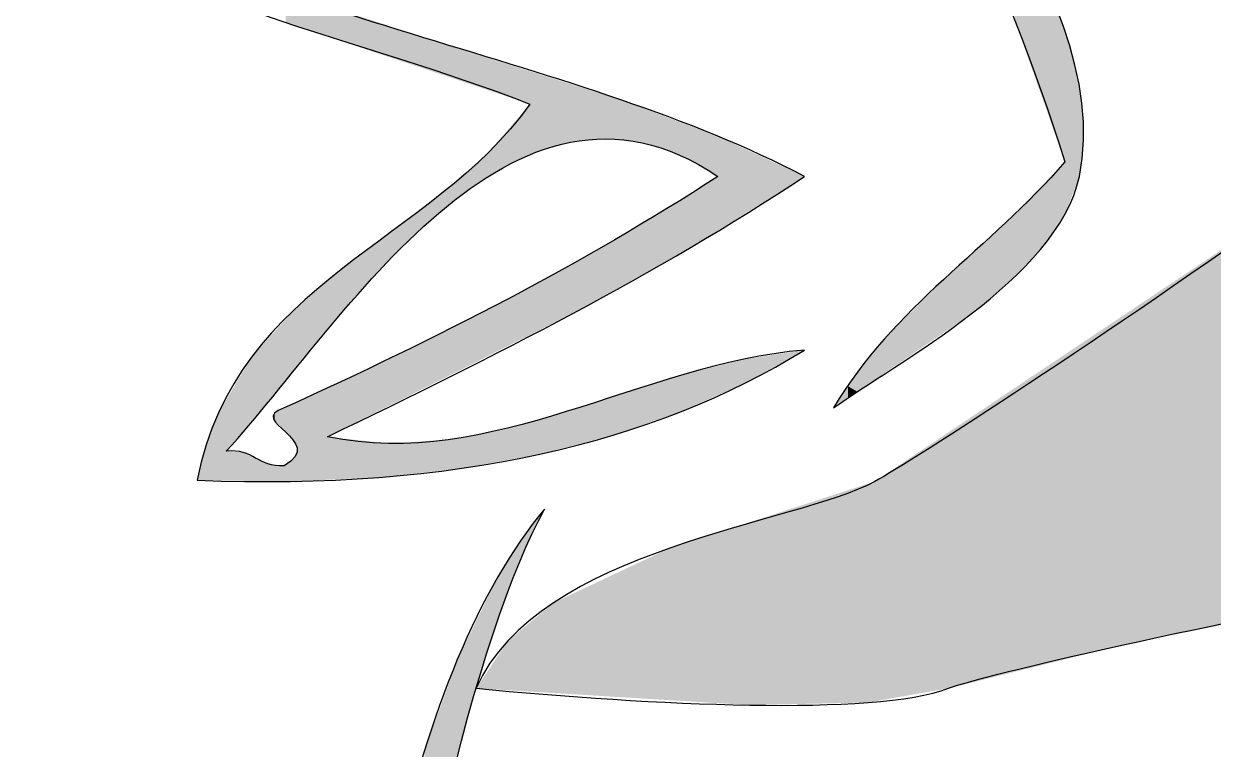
# Model space of a CAD drawing. Extents: x 1.3 to 10.6, y -15.3 to -4.1.
# Drawn here: x 1.292 to 5.085, y -13.246 to -10.934 of the extents above; entities that cross this region are included whole.
import ezdxf

# ---------------------------------------------------------------- set-up
doc = ezdxf.new("R2010")
doc.units = 0
doc.layers.add('_____2', color=7, linetype='CONTINUOUS')

# ---------------------------------------------------------------- blocks, each defined once
blk = doc.blocks.new('*U13')
at = {"layer": '_____2', "color": 7}
for points in [[(2.1272, -10.9295), (2.1272, -10.8308), (2.1428, -10.9347)], [(2.1428, -10.9347), (2.1428, -10.836), (2.1502, -10.9372)], [(2.1502, -10.9372), (2.1502, -10.8385), (2.1514, -10.9376)], [(2.1514, -10.9376), (2.1514, -10.8389), (2.1568, -10.9394)], [(2.1568, -10.9394), (2.1568, -10.8407), (2.1632, -10.9415)], [(2.1632, -10.9415), (2.1632, -10.8429), (2.1642, -10.9419)], [(2.1642, -10.9419), (2.1642, -10.8432), (2.2481, -10.9699)], [(2.2481, -10.9699), (2.2481, -10.8712), (2.26, -10.9739)], [(2.26, -10.9739), (2.26, -10.8752), (2.3035, -10.9885)], [(2.3035, -10.9885), (2.3035, -10.8898), (2.3279, -10.9966)], [(2.3279, -10.9966), (2.3279, -10.8979), (2.4239, -11.0287)], [(2.4239, -11.0287), (2.4239, -10.93), (2.4247, -11.029)], [(2.4247, -11.029), (2.4247, -10.9303), (2.4544, -11.0389)], [(2.4544, -11.0389), (2.4544, -10.9402), (2.4565, -11.0396)], [(2.4565, -11.0396), (2.4565, -10.9409), (2.4828, -11.0484)], [(2.4828, -11.0484), (2.4828, -10.9497), (2.5182, -11.0602)], [(2.5182, -11.0602), (2.5182, -10.9616), (2.5647, -11.0757)], [(2.5647, -11.0757), (2.5647, -10.9771), (2.615, -11.0925)], [(2.615, -11.0925), (2.615, -10.993), (2.6251, -11.0959)], [(2.6251, -11.0959), (2.6251, -10.9961), (2.6453, -11.1027)], [(2.6453, -11.1027), (2.6453, -11.0025), (2.6463, -11.103)], [(2.6463, -11.103), (2.6463, -11.0028), (2.6887, -11.1172)], [(2.6887, -11.1172), (2.6887, -11.0162), (2.7151, -11.126)], [(2.7151, -11.126), (2.7151, -11.0245), (2.7753, -11.1461)], [(2.7753, -11.1461), (2.7753, -11.0435), (2.8185, -11.1606)], [(2.8185, -11.1606), (2.8185, -11.0571), (2.8338, -11.1657)], [(2.8338, -11.1657), (2.8338, -11.062), (2.8351, -11.1661)], [(2.8351, -11.1661), (2.8351, -11.0624), (2.9056, -11.1897)], [(3.1478, -11.3004), (3.1478, -11.1609), (3.1711, -11.3029)], [(3.1711, -11.3029), (3.1711, -11.1683), (3.1766, -11.3035)], [(3.1766, -11.3035), (3.1766, -11.17), (3.1958, -11.3056)], [(3.1958, -11.3056), (3.1958, -11.1761), (3.2639, -11.3131)], [(2.9056, -11.3524), (2.8351, -11.2719), (2.9056, -11.1897)], [(3.2639, -11.3131), (3.2639, -11.2015), (3.323, -11.3291)], [(3.323, -11.3291), (3.323, -11.2237), (3.383, -11.3521)], [(3.383, -11.3521), (3.383, -11.2461), (3.3893, -11.3552)], [(3.3893, -11.3552), (3.3893, -11.2485), (3.397, -11.3591)], [(3.397, -11.3591), (3.397, -11.2514), (3.4195, -11.3703)], [(3.4195, -11.3703), (3.4195, -11.2598), (3.4436, -11.3823)], [(2.8185, -11.3933), (2.7753, -11.3418), (2.8185, -11.2913)], [(2.8338, -11.3861), (2.8185, -11.2913), (2.8338, -11.2734)], [(2.8351, -11.3855), (2.8338, -11.2734), (2.8351, -11.2719)], [(3.4436, -11.3823), (3.4436, -11.2688), (3.4977, -11.4156)], [(3.4977, -11.4156), (3.4977, -11.2891), (3.505, -11.4201)], [(2.7753, -11.4207), (2.7151, -11.3947), (2.7753, -11.3418)], [(2.7151, -11.4589), (2.6887, -11.4179), (2.7151, -11.3947)], [(2.6887, -11.4795), (2.6463, -11.4553), (2.6887, -11.4179)], [(3.4977, -11.5971), (3.4436, -11.4579), (3.4977, -11.4246)], [(3.505, -11.5925), (3.4977, -11.4246), (3.505, -11.4201)], [(2.615, -11.5372), (2.5647, -11.5197), (2.615, -11.4816)], [(2.6251, -11.5292), (2.615, -11.4816), (2.6251, -11.474)], [(2.6453, -11.5135), (2.6251, -11.474), (2.6453, -11.4562)], [(2.6463, -11.5127), (2.6453, -11.4562), (2.6463, -11.4553)], [(3.3893, -11.6627), (3.383, -11.4952), (3.3893, -11.4912)], [(3.397, -11.6585), (3.3893, -11.4912), (3.397, -11.4865)], [(3.4195, -11.6458), (3.397, -11.4865), (3.4195, -11.4727)], [(3.4436, -11.6308), (3.4195, -11.4727), (3.4436, -11.4579)], [(2.5647, -11.583), (2.5182, -11.5549), (2.5647, -11.5197)], [(3.383, -11.6663), (3.323, -11.532), (3.383, -11.4952)], [(2.5182, -11.6255), (2.4828, -11.5817), (2.5182, -11.5549)], [(3.2639, -11.7329), (3.1958, -11.6102), (3.2639, -11.5683)], [(3.323, -11.6998), (3.2639, -11.5683), (3.323, -11.532)], [(2.4544, -11.6908), (2.4247, -11.6256), (2.4544, -11.6032)], [(2.4565, -11.6886), (2.4544, -11.6032), (2.4565, -11.6016)], [(2.4828, -11.6617), (2.4565, -11.6016), (2.4828, -11.5817)], [(2.4239, -11.7221), (2.3279, -11.6989), (2.4239, -11.6262)], [(2.4247, -11.7211), (2.4239, -11.6262), (2.4247, -11.6256)], [(3.1478, -11.7979), (3.057, -11.6881), (3.1478, -11.6379)], [(3.1711, -11.7849), (3.1478, -11.6379), (3.1711, -11.625)], [(3.1766, -11.7818), (3.1711, -11.625), (3.1766, -11.622)], [(3.1958, -11.7711), (3.1766, -11.622), (3.1958, -11.6102)], [(2.3035, -11.86), (2.26, -11.7546), (2.3035, -11.7173)], [(2.3279, -11.8321), (2.3035, -11.7173), (2.3279, -11.6989)], [(3.0212, -11.8675), (2.9758, -11.733), (3.0212, -11.7079)], [(3.0349, -11.8606), (3.0212, -11.7079), (3.0349, -11.7003)], [(3.0425, -11.8568), (3.0349, -11.7003), (3.0425, -11.6961)], [(3.057, -11.8487), (3.0425, -11.6961), (3.057, -11.6881)], [(2.26, -11.9099), (2.2481, -11.7648), (2.26, -11.7546)], [(2.9377, -11.9095), (2.9251, -11.7611), (2.9377, -11.7541)], [(2.9758, -11.8903), (2.9377, -11.7541), (2.9758, -11.733)], [(2.2481, -11.9235), (2.1642, -11.8366), (2.2481, -11.7648)], [(2.9056, -11.9256), (2.8351, -11.8108), (2.9056, -11.7718)], [(2.9251, -11.9158), (2.9056, -11.7718), (2.9251, -11.7611)], [(2.8185, -11.9694), (2.7753, -11.8411), (2.8185, -11.8192)], [(2.8338, -11.9617), (2.8185, -11.8192), (2.8338, -11.8115)], [(2.8351, -11.961), (2.8338, -11.8115), (2.8351, -11.8108)], [(2.1428, -12.0498), (2.1272, -11.8747), (2.1428, -11.8572)], [(2.1502, -12.0408), (2.1428, -11.8572), (2.1502, -11.849)], [(2.1514, -12.0394), (2.1502, -11.849), (2.1514, -11.8476)], [(2.1568, -12.0329), (2.1514, -11.8476), (2.1568, -11.843)], [(2.1632, -12.0253), (2.1568, -11.843), (2.1632, -11.8375)], [(2.1642, -12.024), (2.1632, -11.8375), (2.1642, -11.8366)], [(2.7151, -12.0214), (2.6887, -11.8848), (2.7151, -11.8715)], [(2.7753, -11.9911), (2.7151, -11.8715), (2.7753, -11.8411)], [(2.1217, -12.0751), (2.0913, -11.9146), (2.1217, -11.8808)], [(2.1272, -12.0685), (2.1217, -11.8808), (2.1272, -11.8747)], [(2.6453, -12.0565), (2.6251, -11.9169), (2.6453, -11.9067)], [(2.6463, -12.0559), (2.6453, -11.9067), (2.6463, -11.9062)], [(2.6887, -12.0346), (2.6463, -11.9062), (2.6887, -11.8848)], [(2.0702, -12.1367), (2.0588, -11.9509), (2.0702, -11.9381)], [(2.0884, -12.115), (2.0702, -11.9381), (2.0884, -11.9179)], [(2.0913, -12.1114), (2.0884, -11.9179), (2.0913, -11.9146)], [(2.5647, -12.0969), (2.5182, -11.9709), (2.5647, -11.9474)], [(2.615, -12.0717), (2.5647, -11.9474), (2.615, -11.922)], [(2.6251, -12.0666), (2.615, -11.922), (2.6251, -11.9169)], [(2.0312, -12.1836), (2.027, -11.9864), (2.0312, -11.9817)], [(2.0588, -12.1504), (2.0312, -11.9817), (2.0588, -11.9509)], [(2.5182, -12.1203), (2.4828, -11.9888), (2.5182, -11.9709)], [(3.6434, -12.0503), (3.6434, -11.9945), (3.7817, -11.9734)], [(2.0179, -12.1995), (1.9912, -12.0413), (2.0179, -11.9965)], [(2.027, -12.1886), (2.0179, -11.9965), (2.027, -11.9864)], [(2.4239, -12.1677), (2.3279, -12.0614), (2.4239, -12.0164)], [(2.4247, -12.1673), (2.4239, -12.0164), (2.4247, -12.016)], [(2.4544, -12.1524), (2.4247, -12.016), (2.4544, -12.0021)], [(2.4565, -12.1513), (2.4544, -12.0021), (2.4565, -12.0012)], [(2.4828, -12.1381), (2.4565, -12.0012), (2.4828, -11.9888)], [(3.5876, -12.0807), (3.505, -12.024), (3.5876, -12.003)], [(3.5927, -12.0785), (3.5876, -12.003), (3.5927, -12.0023)], [(3.6434, -12.0503), (3.5927, -12.0023), (3.6434, -11.9945)], [(1.9912, -12.2314), (1.9427, -12.1229), (1.9912, -12.0413)], [(2.3279, -12.2159), (2.3035, -12.0728), (2.3279, -12.0614)], [(3.383, -12.1713), (3.323, -12.0747), (3.383, -12.0559)], [(3.3893, -12.1691), (3.383, -12.0559), (3.3893, -12.0538)], [(3.397, -12.1656), (3.3893, -12.0538), (3.397, -12.0514)], [(3.4195, -12.1556), (3.397, -12.0514), (3.4195, -12.0457)], [(3.4436, -12.1449), (3.4195, -12.0457), (3.4436, -12.0396)], [(3.4977, -12.1208), (3.4436, -12.0396), (3.4977, -12.0259)], [(3.505, -12.1175), (3.4977, -12.0259), (3.505, -12.024)], [(2.2481, -12.3876), (2.1642, -12.1381), (2.2481, -12.0988)], [(2.26, -12.387), (2.2481, -12.0988), (2.26, -12.0933)], [(2.3035, -12.2282), (2.26, -12.0933), (2.3035, -12.0728)], [(3.2639, -12.2126), (3.1958, -12.1149), (3.2639, -12.0934)], [(3.323, -12.1921), (3.2639, -12.0934), (3.323, -12.0747)], [(1.9372, -12.3897), (1.9125, -12.1736), (1.9372, -12.1322)], [(1.9427, -12.2896), (1.9372, -12.1322), (1.9427, -12.1229)], [(3.1478, -12.2509), (3.057, -12.1586), (3.1478, -12.13)], [(3.1711, -12.2448), (3.1478, -12.13), (3.1711, -12.1226)], [(3.1766, -12.2429), (3.1711, -12.1226), (3.1766, -12.1209)], [(3.1958, -12.2363), (3.1766, -12.1209), (3.1958, -12.1149)], [(1.9125, -12.3894), (1.8845, -12.2469), (1.9125, -12.1736)], [(1.9125, -12.3894), (1.9125, -12.1736), (1.9372, -12.3897)], [(2.0913, -12.1963), (2.0884, -12.193), (2.0913, -12.1746)], [(2.1217, -12.2294), (2.0913, -12.1746), (2.1217, -12.1581)], [(2.0913, -12.1963), (2.0913, -12.1746), (2.1217, -12.2294)], [(2.1272, -12.2354), (2.1217, -12.1581), (2.1272, -12.1555)], [(2.1217, -12.2294), (2.1217, -12.1581), (2.1272, -12.2354)], [(2.1428, -12.2516), (2.1272, -12.1555), (2.1428, -12.1482)], [(2.1272, -12.2354), (2.1272, -12.1555), (2.1428, -12.2516)], [(2.1502, -12.2593), (2.1428, -12.1482), (2.1502, -12.1447)], [(2.1428, -12.2516), (2.1428, -12.1482), (2.1502, -12.2593)], [(2.1514, -12.2618), (2.1502, -12.1447), (2.1514, -12.1441)], [(2.1502, -12.2593), (2.1502, -12.1447), (2.1514, -12.2618)], [(2.1568, -12.2725), (2.1514, -12.1441), (2.1568, -12.1416)], [(2.1514, -12.2618), (2.1514, -12.1441), (2.1568, -12.2725)], [(2.1632, -12.2852), (2.1568, -12.1416), (2.1632, -12.1386)], [(2.1568, -12.2725), (2.1568, -12.1416), (2.1632, -12.2852)], [(2.1642, -12.3914), (2.1632, -12.1386), (2.1642, -12.1381)], [(3.0212, -12.2837), (2.9758, -12.1826), (3.0212, -12.1699)], [(3.0349, -12.2802), (3.0212, -12.1699), (3.0349, -12.1656)], [(3.0425, -12.2782), (3.0349, -12.1656), (3.0425, -12.1632)], [(3.057, -12.2744), (3.0425, -12.1632), (3.057, -12.1586)], [(2.9056, -12.3112), (2.8351, -12.2222), (2.9056, -12.2024)], [(2.9251, -12.3077), (2.9056, -12.2024), (2.9251, -12.1969)], [(2.9377, -12.3054), (2.9251, -12.1969), (2.9377, -12.1934)], [(2.9758, -12.2955), (2.9377, -12.1934), (2.9758, -12.1826)], [(1.8845, -12.3891), (1.8735, -12.2758), (1.8845, -12.2469)], [(1.8845, -12.3891), (1.8845, -12.2469), (1.9125, -12.3894)], [(2.6887, -12.3504), (2.6463, -12.2591), (2.6887, -12.2508)], [(2.7151, -12.3457), (2.6887, -12.2508), (2.7151, -12.2457)], [(2.7753, -12.3348), (2.7151, -12.2457), (2.7753, -12.234)], [(2.8185, -12.327), (2.7753, -12.234), (2.8185, -12.2255)], [(2.8338, -12.3242), (2.8185, -12.2255), (2.8338, -12.2226)], [(2.8351, -12.324), (2.8338, -12.2226), (2.8351, -12.2222)], [(1.8735, -12.3889), (1.845, -12.3886), (1.8735, -12.2758)], [(1.8735, -12.3889), (1.8735, -12.2758), (1.8845, -12.3891)], [(2.1632, -12.3915), (2.1568, -12.3128), (2.1632, -12.2852)], [(2.4565, -12.376), (2.4544, -12.2713), (2.4565, -12.2712)], [(2.4828, -12.3731), (2.4565, -12.2712), (2.4828, -12.2695)], [(2.5182, -12.3692), (2.4828, -12.2695), (2.5182, -12.2673)], [(2.5647, -12.3641), (2.5182, -12.2673), (2.5647, -12.2644)], [(2.615, -12.3586), (2.5647, -12.2644), (2.615, -12.2612)], [(2.6251, -12.3574), (2.615, -12.2612), (2.6251, -12.2605)], [(2.6453, -12.3552), (2.6251, -12.2605), (2.6453, -12.2593)], [(2.6463, -12.3551), (2.6453, -12.2593), (2.6463, -12.2591)], [(1.9372, -12.3897), (1.9372, -12.2962), (1.9427, -12.3898)], [(1.9427, -12.3898), (1.9427, -12.2966), (1.9912, -12.3904)], [(1.9912, -12.3904), (1.9912, -12.2999), (2.0179, -12.3908)], [(2.0179, -12.3908), (2.0179, -12.3117), (2.027, -12.3909)], [(2.027, -12.3909), (2.027, -12.3158), (2.0312, -12.391)], [(2.0312, -12.391), (2.0312, -12.3176), (2.0588, -12.3913)], [(2.1428, -12.3924), (2.1272, -12.3378), (2.1428, -12.3247)], [(2.1502, -12.392), (2.1428, -12.3247), (2.1502, -12.3184)], [(2.1514, -12.392), (2.1502, -12.3184), (2.1514, -12.3174)], [(2.1568, -12.3917), (2.1514, -12.3174), (2.1568, -12.3128)], [(2.0588, -12.3913), (2.0588, -12.3308), (2.0702, -12.3915)], [(2.0702, -12.3915), (2.0702, -12.3362), (2.0884, -12.3917)], [(2.0884, -12.3917), (2.0884, -12.3384), (2.0913, -12.3917)], [(2.0913, -12.3917), (2.0913, -12.3387), (2.1217, -12.3921)], [(2.1272, -12.3922), (2.1217, -12.3424), (2.1272, -12.3378)], [(2.1217, -12.3921), (2.1217, -12.3424), (2.1272, -12.3922)], [(2.1272, -12.3922), (2.1272, -12.3378), (2.1428, -12.3924)]]:
    blk.add_solid(points, dxfattribs=at)
at = {"layer": '_____2', "color": 7, "extrusion": (0, 0, -1)}
for points in [[(-2.1428, -10.9347), (-2.1272, -10.8308), (-2.1428, -10.836)], [(-2.1502, -10.9372), (-2.1428, -10.836), (-2.1502, -10.8385)], [(-2.1514, -10.9376), (-2.1502, -10.8385), (-2.1514, -10.8389)], [(-2.1568, -10.9394), (-2.1514, -10.8389), (-2.1568, -10.8407)], [(-2.1632, -10.9415), (-2.1568, -10.8407), (-2.1632, -10.8429)], [(-2.1642, -10.9419), (-2.1632, -10.8429), (-2.1642, -10.8432)], [(-2.2481, -10.9699), (-2.1642, -10.8432), (-2.2481, -10.8712)], [(-2.26, -10.9739), (-2.2481, -10.8712), (-2.26, -10.8752)], [(-2.3035, -10.9885), (-2.26, -10.8752), (-2.3035, -10.8898)], [(-2.3279, -10.9966), (-2.3035, -10.8898), (-2.3279, -10.8979)], [(-2.4239, -11.0287), (-2.3279, -10.8979), (-2.4239, -10.93)], [(-2.4247, -11.029), (-2.4239, -10.93), (-2.4247, -10.9303)], [(-2.4544, -11.0389), (-2.4247, -10.9303), (-2.4544, -10.9402)], [(-2.4565, -11.0396), (-2.4544, -10.9402), (-2.4565, -10.9409)], [(-2.4828, -11.0484), (-2.4565, -10.9409), (-2.4828, -10.9497)], [(-2.5182, -11.0602), (-2.4828, -10.9497), (-2.5182, -10.9616)], [(-2.5647, -11.0757), (-2.5182, -10.9616), (-2.5647, -10.9771)], [(-2.615, -11.0925), (-2.5647, -10.9771), (-2.615, -10.993)], [(-2.6251, -11.0959), (-2.615, -10.993), (-2.6251, -10.9961)], [(-2.6453, -11.1027), (-2.6251, -10.9961), (-2.6453, -11.0025)], [(-2.6463, -11.103), (-2.6453, -11.0025), (-2.6463, -11.0028)], [(-2.6887, -11.1172), (-2.6463, -11.0028), (-2.6887, -11.0162)], [(-2.7151, -11.126), (-2.6887, -11.0162), (-2.7151, -11.0245)], [(-2.7753, -11.1461), (-2.7151, -11.0245), (-2.7753, -11.0435)], [(-2.8185, -11.1606), (-2.7753, -11.0435), (-2.8185, -11.0571)], [(-2.8338, -11.1657), (-2.8185, -11.0571), (-2.8338, -11.062)], [(-2.8351, -11.1661), (-2.8338, -11.062), (-2.8351, -11.0624)], [(-2.9056, -11.1897), (-2.8351, -11.0624), (-2.9056, -11.0846)], [(-2.9056, -11.3524), (-2.9056, -11.0846), (-2.9251, -11.3432)], [(-2.9251, -11.3432), (-2.9056, -11.0846), (-2.9251, -11.0907)], [(-2.9251, -11.3432), (-2.9251, -11.0907), (-2.9377, -11.3396)], [(-2.9377, -11.3396), (-2.9251, -11.0907), (-2.9377, -11.0947)], [(-2.9377, -11.3396), (-2.9377, -11.0947), (-2.9758, -11.3285)], [(-2.9758, -11.3285), (-2.9377, -11.0947), (-2.9758, -11.1067)], [(-2.9758, -11.3285), (-2.9758, -11.1067), (-3.0212, -11.3153)], [(-3.0212, -11.3153), (-2.9758, -11.1067), (-3.0212, -11.121)], [(-3.0212, -11.3153), (-3.0212, -11.121), (-3.0349, -11.3114)], [(-3.0349, -11.3114), (-3.0212, -11.121), (-3.0349, -11.1253)], [(-3.0349, -11.3114), (-3.0349, -11.1253), (-3.0425, -11.3106)], [(-3.0425, -11.3106), (-3.0349, -11.1253), (-3.0425, -11.1277)], [(-3.0425, -11.3106), (-3.0425, -11.1277), (-3.057, -11.3092)], [(-3.057, -11.3092), (-3.0425, -11.1277), (-3.057, -11.1323)], [(-3.057, -11.3092), (-3.057, -11.1323), (-3.1478, -11.3004)], [(-3.1478, -11.3004), (-3.057, -11.1323), (-3.1478, -11.1609)], [(-3.1711, -11.3029), (-3.1478, -11.1609), (-3.1711, -11.1683)], [(-3.1766, -11.3035), (-3.1711, -11.1683), (-3.1766, -11.17)], [(-3.1958, -11.3056), (-3.1766, -11.17), (-3.1958, -11.1761)], [(-3.2639, -11.3131), (-3.1958, -11.1761), (-3.2639, -11.2015)], [(-3.323, -11.3291), (-3.2639, -11.2015), (-3.323, -11.2237)], [(-3.383, -11.3521), (-3.323, -11.2237), (-3.383, -11.2461)], [(-3.3893, -11.3552), (-3.383, -11.2461), (-3.3893, -11.2485)], [(-3.397, -11.3591), (-3.3893, -11.2485), (-3.397, -11.2514)], [(-3.4195, -11.3703), (-3.397, -11.2514), (-3.4195, -11.2598)], [(-3.4436, -11.3823), (-3.4195, -11.2598), (-3.4436, -11.2688)], [(-2.8185, -11.3933), (-2.8185, -11.2913), (-2.8338, -11.3861)], [(-2.8338, -11.3861), (-2.8338, -11.2734), (-2.8351, -11.3855)], [(-2.8351, -11.3855), (-2.8351, -11.2719), (-2.9056, -11.3524)], [(-3.4977, -11.4156), (-3.4436, -11.2688), (-3.4977, -11.2891)], [(-3.505, -11.4201), (-3.4977, -11.2891), (-3.505, -11.2924)], [(-3.505, -11.5925), (-3.505, -11.2924), (-3.5876, -11.5411)], [(-3.5876, -11.5411), (-3.505, -11.2924), (-3.5876, -11.3306)], [(-3.5876, -11.5411), (-3.5876, -11.3306), (-3.5927, -11.5379)], [(-3.5927, -11.5379), (-3.5876, -11.3306), (-3.5927, -11.3329)], [(-3.5927, -11.5379), (-3.5927, -11.3329), (-3.6434, -11.5063)], [(-3.6434, -11.5063), (-3.5927, -11.3329), (-3.6434, -11.3563)], [(-2.7753, -11.4207), (-2.7753, -11.3418), (-2.8185, -11.3933)], [(-3.6434, -11.5063), (-3.6434, -11.3563), (-3.7817, -11.4201)], [(-2.7151, -11.4589), (-2.7151, -11.3947), (-2.7753, -11.4207)], [(-2.6887, -11.4795), (-2.6887, -11.4179), (-2.7151, -11.4589)], [(-3.4977, -11.5971), (-3.4977, -11.4246), (-3.505, -11.5925)], [(-2.615, -11.5372), (-2.615, -11.4816), (-2.6251, -11.5292)], [(-2.6251, -11.5292), (-2.6251, -11.474), (-2.6453, -11.5135)], [(-2.6453, -11.5135), (-2.6453, -11.4562), (-2.6463, -11.5127)], [(-2.6463, -11.5127), (-2.6463, -11.4553), (-2.6887, -11.4795)], [(-3.3893, -11.6627), (-3.3893, -11.4912), (-3.397, -11.6585)], [(-3.397, -11.6585), (-3.397, -11.4865), (-3.4195, -11.6458)], [(-3.4195, -11.6458), (-3.4195, -11.4727), (-3.4436, -11.6308)], [(-3.4436, -11.6308), (-3.4436, -11.4579), (-3.4977, -11.5971)], [(-2.5647, -11.583), (-2.5647, -11.5197), (-2.615, -11.5372)], [(-3.383, -11.6663), (-3.383, -11.4952), (-3.3893, -11.6627)], [(-2.5182, -11.6255), (-2.5182, -11.5549), (-2.5647, -11.583)], [(-3.2639, -11.7329), (-3.2639, -11.5683), (-3.323, -11.6998)], [(-3.323, -11.6998), (-3.323, -11.532), (-3.383, -11.6663)], [(-2.4544, -11.6908), (-2.4544, -11.6032), (-2.4565, -11.6886)], [(-2.4565, -11.6886), (-2.4565, -11.6016), (-2.4828, -11.6617)], [(-2.4828, -11.6617), (-2.4828, -11.5817), (-2.5182, -11.6255)], [(-2.4239, -11.7221), (-2.4239, -11.6262), (-2.4247, -11.7211)], [(-2.4247, -11.7211), (-2.4247, -11.6256), (-2.4544, -11.6908)], [(-3.1478, -11.7979), (-3.1478, -11.6379), (-3.1711, -11.7849)], [(-3.1711, -11.7849), (-3.1711, -11.625), (-3.1766, -11.7818)], [(-3.1766, -11.7818), (-3.1766, -11.622), (-3.1958, -11.7711)], [(-3.1958, -11.7711), (-3.1958, -11.6102), (-3.2639, -11.7329)], [(-2.3035, -11.86), (-2.3035, -11.7173), (-2.3279, -11.8321)], [(-2.3279, -11.8321), (-2.3279, -11.6989), (-2.4239, -11.7221)], [(-3.0212, -11.8675), (-3.0212, -11.7079), (-3.0349, -11.8606)], [(-3.0349, -11.8606), (-3.0349, -11.7003), (-3.0425, -11.8568)], [(-3.0425, -11.8568), (-3.0425, -11.6961), (-3.057, -11.8487)], [(-3.057, -11.8487), (-3.057, -11.6881), (-3.1478, -11.7979)], [(-2.26, -11.9099), (-2.26, -11.7546), (-2.3035, -11.86)], [(-2.9377, -11.9095), (-2.9377, -11.7541), (-2.9758, -11.8903)], [(-2.9758, -11.8903), (-2.9758, -11.733), (-3.0212, -11.8675)], [(-2.2481, -11.9235), (-2.2481, -11.7648), (-2.26, -11.9099)], [(-2.9056, -11.9256), (-2.9056, -11.7718), (-2.9251, -11.9158)], [(-2.9251, -11.9158), (-2.9251, -11.7611), (-2.9377, -11.9095)], [(-2.8185, -11.9694), (-2.8185, -11.8192), (-2.8338, -11.9617)], [(-2.8338, -11.9617), (-2.8338, -11.8115), (-2.8351, -11.961)], [(-2.8351, -11.961), (-2.8351, -11.8108), (-2.9056, -11.9256)], [(-2.1428, -12.0498), (-2.1428, -11.8572), (-2.1502, -12.0408)], [(-2.1502, -12.0408), (-2.1502, -11.849), (-2.1514, -12.0394)], [(-2.1514, -12.0394), (-2.1514, -11.8476), (-2.1568, -12.0329)], [(-2.1568, -12.0329), (-2.1568, -11.843), (-2.1632, -12.0253)], [(-2.1632, -12.0253), (-2.1632, -11.8375), (-2.1642, -12.024)], [(-2.1642, -12.024), (-2.1642, -11.8366), (-2.2481, -11.9235)], [(-2.7151, -12.0214), (-2.7151, -11.8715), (-2.7753, -11.9911)], [(-2.7753, -11.9911), (-2.7753, -11.8411), (-2.8185, -11.9694)], [(-2.1217, -12.0751), (-2.1217, -11.8808), (-2.1272, -12.0685)], [(-2.1272, -12.0685), (-2.1272, -11.8747), (-2.1428, -12.0498)], [(-2.6453, -12.0565), (-2.6453, -11.9067), (-2.6463, -12.0559)], [(-2.6463, -12.0559), (-2.6463, -11.9062), (-2.6887, -12.0346)], [(-2.6887, -12.0346), (-2.6887, -11.8848), (-2.7151, -12.0214)], [(-2.0702, -12.1367), (-2.0702, -11.9381), (-2.0884, -12.115)], [(-2.0884, -12.115), (-2.0884, -11.9179), (-2.0913, -12.1114)], [(-2.0913, -12.1114), (-2.0913, -11.9146), (-2.1217, -12.0751)], [(-2.5647, -12.0969), (-2.5647, -11.9474), (-2.615, -12.0717)], [(-2.615, -12.0717), (-2.615, -11.922), (-2.6251, -12.0666)], [(-2.6251, -12.0666), (-2.6251, -11.9169), (-2.6453, -12.0565)], [(-2.0312, -12.1836), (-2.0312, -11.9817), (-2.0588, -12.1504)], [(-2.0588, -12.1504), (-2.0588, -11.9509), (-2.0702, -12.1367)], [(-2.5182, -12.1203), (-2.5182, -11.9709), (-2.5647, -12.0969)], [(-2.0179, -12.1995), (-2.0179, -11.9965), (-2.027, -12.1886)], [(-2.027, -12.1886), (-2.027, -11.9864), (-2.0312, -12.1836)], [(-2.4239, -12.1677), (-2.4239, -12.0164), (-2.4247, -12.1673)], [(-2.4247, -12.1673), (-2.4247, -12.016), (-2.4544, -12.1524)], [(-2.4544, -12.1524), (-2.4544, -12.0021), (-2.4565, -12.1513)], [(-2.4565, -12.1513), (-2.4565, -12.0012), (-2.4828, -12.1381)], [(-2.4828, -12.1381), (-2.4828, -11.9888), (-2.5182, -12.1203)], [(-3.5876, -12.0807), (-3.5876, -12.003), (-3.5927, -12.0785)], [(-3.5927, -12.0785), (-3.5927, -12.0023), (-3.6434, -12.0503)], [(-1.9912, -12.2314), (-1.9912, -12.0413), (-2.0179, -12.1995)], [(-2.3279, -12.2159), (-2.3279, -12.0614), (-2.4239, -12.1677)], [(-3.383, -12.1713), (-3.383, -12.0559), (-3.3893, -12.1691)], [(-3.3893, -12.1691), (-3.3893, -12.0538), (-3.397, -12.1656)], [(-3.397, -12.1656), (-3.397, -12.0514), (-3.4195, -12.1556)], [(-3.4195, -12.1556), (-3.4195, -12.0457), (-3.4436, -12.1449)], [(-3.4436, -12.1449), (-3.4436, -12.0396), (-3.4977, -12.1208)], [(-3.4977, -12.1208), (-3.4977, -12.0259), (-3.505, -12.1175)], [(-3.505, -12.1175), (-3.505, -12.024), (-3.5876, -12.0807)], [(-2.2481, -12.3876), (-2.2481, -12.0988), (-2.26, -12.387)], [(-2.26, -12.2501), (-2.26, -12.0933), (-2.3035, -12.2282)], [(-2.3035, -12.2282), (-2.3035, -12.0728), (-2.3279, -12.2159)], [(-3.2639, -12.2126), (-3.2639, -12.0934), (-3.323, -12.1921)], [(-3.323, -12.1921), (-3.323, -12.0747), (-3.383, -12.1713)], [(-1.9372, -12.2962), (-1.9372, -12.1322), (-1.9427, -12.2896)], [(-1.9427, -12.2896), (-1.9427, -12.1229), (-1.9912, -12.2314)], [(-3.1478, -12.2509), (-3.1478, -12.13), (-3.1711, -12.2448)], [(-3.1711, -12.2448), (-3.1711, -12.1226), (-3.1766, -12.2429)], [(-3.1766, -12.2429), (-3.1766, -12.1209), (-3.1958, -12.2363)], [(-3.1958, -12.2363), (-3.1958, -12.1149), (-3.2639, -12.2126)], [(-2.1632, -12.3915), (-2.1632, -12.1386), (-2.1642, -12.3914)], [(-2.1642, -12.3914), (-2.1642, -12.1381), (-2.2481, -12.3876)], [(-3.0212, -12.2837), (-3.0212, -12.1699), (-3.0349, -12.2802)], [(-3.0349, -12.2802), (-3.0349, -12.1656), (-3.0425, -12.2782)], [(-3.0425, -12.2782), (-3.0425, -12.1632), (-3.057, -12.2744)], [(-3.057, -12.2744), (-3.057, -12.1586), (-3.1478, -12.2509)], [(-2.9056, -12.3112), (-2.9056, -12.2024), (-2.9251, -12.3077)], [(-2.9251, -12.3077), (-2.9251, -12.1969), (-2.9377, -12.3054)], [(-2.9377, -12.3054), (-2.9377, -12.1934), (-2.9758, -12.2955)], [(-2.9758, -12.2955), (-2.9758, -12.1826), (-3.0212, -12.2837)], [(-2.26, -12.387), (-2.26, -12.2501), (-2.3035, -12.3851)], [(-2.3035, -12.3851), (-2.26, -12.2501), (-2.3035, -12.2548)], [(-2.6887, -12.3504), (-2.6887, -12.2508), (-2.7151, -12.3457)], [(-2.7151, -12.3457), (-2.7151, -12.2457), (-2.7753, -12.3348)], [(-2.7753, -12.3348), (-2.7753, -12.234), (-2.8185, -12.327)], [(-2.8185, -12.327), (-2.8185, -12.2255), (-2.8338, -12.3242)], [(-2.8338, -12.3242), (-2.8338, -12.2226), (-2.8351, -12.324)], [(-2.8351, -12.324), (-2.8351, -12.2222), (-2.9056, -12.3112)], [(-2.3035, -12.3851), (-2.3035, -12.2548), (-2.3279, -12.3839)], [(-2.3279, -12.3839), (-2.3035, -12.2548), (-2.3279, -12.2575)], [(-2.3279, -12.3839), (-2.3279, -12.2575), (-2.4239, -12.3796)], [(-2.4239, -12.3796), (-2.3279, -12.2575), (-2.4239, -12.268)], [(-2.4239, -12.3796), (-2.4239, -12.268), (-2.4247, -12.3795)], [(-2.4247, -12.3795), (-2.4239, -12.268), (-2.4247, -12.2681)], [(-2.4247, -12.3795), (-2.4247, -12.2681), (-2.4544, -12.3762)], [(-2.4544, -12.3762), (-2.4247, -12.2681), (-2.4544, -12.2713)], [(-2.4544, -12.3762), (-2.4544, -12.2713), (-2.4565, -12.376)], [(-2.4565, -12.376), (-2.4565, -12.2712), (-2.4828, -12.3731)], [(-2.4828, -12.3731), (-2.4828, -12.2695), (-2.5182, -12.3692)], [(-2.5182, -12.3692), (-2.5182, -12.2673), (-2.5647, -12.3641)], [(-2.5647, -12.3641), (-2.5647, -12.2644), (-2.615, -12.3586)], [(-2.615, -12.3586), (-2.615, -12.2612), (-2.6251, -12.3574)], [(-2.6251, -12.3574), (-2.6251, -12.2605), (-2.6453, -12.3552)], [(-2.6453, -12.3552), (-2.6453, -12.2593), (-2.6463, -12.3551)], [(-2.6463, -12.3551), (-2.6463, -12.2591), (-2.6887, -12.3504)], [(-1.9427, -12.3898), (-1.9372, -12.2962), (-1.9427, -12.2966)], [(-1.9912, -12.3904), (-1.9427, -12.2966), (-1.9912, -12.2999)], [(-2.0179, -12.3908), (-1.9912, -12.2999), (-2.0179, -12.3117)], [(-2.027, -12.3909), (-2.0179, -12.3117), (-2.027, -12.3158)], [(-2.0312, -12.391), (-2.027, -12.3158), (-2.0312, -12.3176)], [(-2.0588, -12.3913), (-2.0312, -12.3176), (-2.0588, -12.3308)], [(-2.1428, -12.3924), (-2.1428, -12.3247), (-2.1502, -12.392)], [(-2.1502, -12.392), (-2.1502, -12.3184), (-2.1514, -12.392)], [(-2.1514, -12.392), (-2.1514, -12.3174), (-2.1568, -12.3917)], [(-2.1568, -12.3917), (-2.1568, -12.3128), (-2.1632, -12.3915)], [(-2.0702, -12.3915), (-2.0588, -12.3308), (-2.0702, -12.3362)], [(-2.0884, -12.3917), (-2.0702, -12.3362), (-2.0884, -12.3384)], [(-2.0913, -12.3917), (-2.0884, -12.3384), (-2.0913, -12.3387)], [(-2.1217, -12.3921), (-2.0913, -12.3387), (-2.1217, -12.3424)]]:
    blk.add_solid(points, dxfattribs=at)
blk = doc.blocks.new('*U23')
at = {"layer": '_____2', "color": 7}
for points in [[(4.4522, -10.9227), (4.4522, -10.6188), (4.4981, -11.0525)], [(4.4981, -11.0525), (4.4981, -10.6969), (4.5338, -11.1533)], [(4.5338, -11.1533), (4.5338, -10.7775), (4.6069, -11.3601)], [(4.6069, -11.3601), (4.6069, -10.9425), (4.6118, -11.374)], [(4.6118, -11.5407), (4.6069, -11.379), (4.6118, -11.374)], [(4.6069, -11.5478), (4.5338, -11.4539), (4.6069, -11.379)], [(4.5338, -11.6532), (4.4981, -11.4904), (4.5338, -11.4539)], [(4.4981, -11.6901), (4.4522, -11.5374), (4.4981, -11.4904)], [(4.4238, -11.7657), (4.3574, -11.6274), (4.4238, -11.5665)], [(4.4308, -11.7598), (4.4238, -11.5665), (4.4308, -11.5593)], [(4.4522, -11.7377), (4.4308, -11.5593), (4.4522, -11.5374)], [(4.3574, -11.8213), (4.3129, -11.6681), (4.3574, -11.6274)], [(4.3129, -11.8586), (4.2682, -11.709), (4.3129, -11.6681)], [(4.2682, -11.8891), (4.2252, -11.7483), (4.2682, -11.709)], [(4.2252, -11.9184), (4.06, -11.9143), (4.2252, -11.7483)], [(4.0354, -12.048), (3.9499, -12.0438), (4.0354, -11.939)], [(4.0506, -12.0376), (4.0354, -11.939), (4.0506, -11.9237)], [(4.06, -12.0312), (4.0506, -11.9237), (4.06, -11.9143)], [(4.06, -12.0312), (4.06, -11.9143), (4.2252, -11.9184)], [(3.9499, -12.1063), (3.9199, -12.089), (3.9499, -12.0438)], [(3.9499, -12.1063), (3.9499, -12.0438), (4.0354, -12.048)]]:
    blk.add_solid(points, dxfattribs=at)
at = {"layer": '_____2', "color": 7, "extrusion": (0, 0, -1)}
for points in [[(-4.4981, -11.0525), (-4.4522, -10.6188), (-4.4981, -10.6969)], [(-4.5338, -11.1533), (-4.4981, -10.6969), (-4.5338, -10.7775)], [(-4.6069, -11.3601), (-4.5338, -10.7775), (-4.6069, -10.9425)], [(-4.6118, -11.374), (-4.6069, -10.9425), (-4.6118, -10.9588)], [(-4.6118, -11.5407), (-4.6118, -10.9588), (-4.6125, -11.5397)], [(-4.6125, -11.5397), (-4.6118, -10.9588), (-4.6125, -10.9613)], [(-4.6125, -11.5397), (-4.6125, -10.9613), (-4.6438, -11.4575)], [(-4.6438, -11.4575), (-4.6125, -10.9613), (-4.6438, -11.0651)], [(-4.6438, -11.4575), (-4.6438, -11.0651), (-4.6579, -11.4201)], [(-4.6579, -11.4201), (-4.6438, -11.0651), (-4.6579, -11.1422)], [(-4.6579, -11.4201), (-4.6579, -11.1422), (-4.666, -11.3513)], [(-4.666, -11.3513), (-4.6579, -11.1422), (-4.666, -11.1862)], [(-4.666, -11.3513), (-4.666, -11.1862), (-4.6715, -11.3049)], [(-4.6069, -11.5478), (-4.6069, -11.379), (-4.6118, -11.5407)], [(-4.5338, -11.6532), (-4.5338, -11.4539), (-4.6069, -11.5478)], [(-4.4981, -11.6901), (-4.4981, -11.4904), (-4.5338, -11.6532)], [(-4.4238, -11.7657), (-4.4238, -11.5665), (-4.4308, -11.7598)], [(-4.4308, -11.7598), (-4.4308, -11.5593), (-4.4522, -11.7377)], [(-4.4522, -11.7377), (-4.4522, -11.5374), (-4.4981, -11.6901)], [(-4.3574, -11.8213), (-4.3574, -11.6274), (-4.4238, -11.7657)], [(-4.3129, -11.8586), (-4.3129, -11.6681), (-4.3574, -11.8213)], [(-4.2682, -11.8891), (-4.2682, -11.709), (-4.3129, -11.8586)], [(-4.2252, -11.9184), (-4.2252, -11.7483), (-4.2682, -11.8891)], [(-4.0354, -12.048), (-4.0354, -11.939), (-4.0506, -12.0376)], [(-4.0506, -12.0376), (-4.0506, -11.9237), (-4.06, -12.0312)], [(-3.9199, -12.1268), (-3.874, -12.1581), (-3.9199, -12.089)], [(-3.9199, -12.1268), (-3.9199, -12.089), (-3.9499, -12.1063)]]:
    blk.add_solid(points, dxfattribs=at)
blk = doc.blocks.new('*U24')
at = {"layer": '_____2', "color": 7}
for points in [[(2.8757, -12.6432), (2.8757, -12.5817), (2.9518, -12.4809)], [(2.8757, -12.6432), (2.8724, -12.5869), (2.8757, -12.5817)], [(2.8037, -12.8357), (2.8037, -12.6962), (2.8724, -12.6502)], [(2.8037, -12.8357), (2.7891, -12.726), (2.8037, -12.6962)], [(2.7071, -13.1456), (2.6742, -12.9601), (2.7071, -12.8932)], [(2.7071, -13.1456), (2.7071, -12.8932), (2.7891, -12.8751)], [(2.6742, -13.2781), (2.6312, -13.0801), (2.6742, -12.9601)], [(2.6312, -13.4517), (2.5669, -13.2595), (2.6312, -13.0801)]]:
    blk.add_solid(points, dxfattribs=at)
at = {"layer": '_____2', "color": 7, "extrusion": (0, 0, -1)}
for points in [[(-2.8724, -12.6502), (-2.8037, -12.6962), (-2.8724, -12.5869)], [(-2.8724, -12.6502), (-2.8724, -12.5869), (-2.8757, -12.6432)], [(-2.7891, -12.8751), (-2.7071, -12.8932), (-2.7891, -12.726)], [(-2.7891, -12.8751), (-2.7891, -12.726), (-2.8037, -12.8357)], [(-2.6742, -13.2781), (-2.6742, -12.9601), (-2.7071, -13.1456)], [(-2.6312, -13.4517), (-2.6312, -13.0801), (-2.6742, -13.2781)]]:
    blk.add_solid(points, dxfattribs=at)
blk = doc.blocks.new('BLOCK_3')
at = {"layer": '_____2'}
for points, knots in [([(9.4075, -13.2185), (9.1615, -13.0845), (9.0265, -12.8213), (8.9462, -12.5729), (8.631, -11.5962), (8.6734, -10.4626), (8.3006, -9.4835), (7.8696, -8.3514), (6.9691, -6.9765), (5.1191, -7.224), (4.1929, -7.3479), (3.5099, -7.9168), (3.1362, -8.6996), (3.3636, -7.2443), (6.1729, -6.56), (7.3784, -7.7773), (7.9568, -8.3612), (8.4777, -9.248), (8.7157, -10.1751), (8.9755, -11.1871), (8.9349, -12.329), (9.4075, -13.2185)], [0, 0, 0, 0, 1, 1, 1, 2, 2, 2, 3, 3, 3, 4, 4, 4, 5, 5, 5, 6, 6, 6, 7, 7, 7, 7]), ([(3.6434, -9.2528), (2.8901, -9.6678), (1.9847, -9.9307), (1.3839, -10.4979), (2.0628, -10.9258), (3.0546, -11.0405), (3.7817, -11.4201), (3.3104, -11.7326), (2.7891, -11.9955), (2.26, -12.2501), (2.784, -12.3589), (3.2587, -12.0196), (3.7817, -11.9734), (3.2968, -12.2725), (2.6615, -12.4213), (1.845, -12.3886), (1.9661, -11.7564), (2.5931, -11.6303), (2.9056, -11.1897), (2.3644, -10.9776), (1.7267, -10.8622), (1.2917, -10.5441), (1.8001, -9.8382), (2.7626, -9.5863), (3.6434, -9.2528)], [0, 0, 0, 0, 1, 1, 1, 2, 2, 2, 3, 3, 3, 4, 4, 4, 5, 5, 5, 6, 6, 6, 7, 7, 7, 8, 8, 8, 8]), ([(3.8278, -9.714), (4.0061, -10.0254), (4.7849, -10.816), (4.6579, -11.4201), (4.5894, -11.7461), (4.0676, -12.0175), (3.874, -12.1581), (4.0616, -11.8384), (4.377, -11.6465), (4.6118, -11.374), (4.4154, -10.7559), (4.1532, -10.2033), (3.8278, -9.714)], [0, 0, 0, 0, 1, 1, 1, 2, 2, 2, 3, 3, 3, 4, 4, 4, 4]), ([(1.9372, -12.2962), (2.0245, -12.2859), (2.039, -12.3483), (2.1217, -12.3424), (2.262, -12.2611), (1.9959, -12.1998), (2.1217, -12.1581), (2.6081, -11.9373), (3.0766, -11.6989), (3.505, -11.4201), (2.846, -10.9747), (2.3132, -11.8856), (1.9372, -12.2962)], [0, 0, 0, 0, 1, 1, 1, 2, 2, 2, 3, 3, 3, 4, 4, 4, 4]), ([(2.4906, -14.8325), (2.2779, -14.1338), (2.5356, -12.9787), (2.9518, -12.4809), (2.7497, -12.8495), (2.4527, -13.9172), (2.4906, -14.8325)], [0, 0, 0, 0, 1, 1, 1, 2, 2, 2, 2])]:
    blk.add_open_spline(points, degree=3, knots=knots, dxfattribs=at)
at = {"layer": '_____2', "color": 7}
for name in ['*U13', '*U23', '*U24']:
    blk.add_blockref(name, (0, 0), dxfattribs=at)
blk = doc.blocks.new('BLOCK_2')
at = {"layer": '_____2'}
blk.add_blockref('BLOCK_3', (0, 0), dxfattribs=at)
blk = doc.blocks.new('*U11')
at = {"layer": '_____2', "color": 7}
for points in [[(5.1907, -12.8339), (5.0159, -11.7176), (5.1907, -11.6008)], [(5.0159, -12.8693), (4.7938, -11.866), (5.0159, -11.7176)], [(4.7887, -12.9155), (4.6839, -11.9394), (4.7887, -11.8694)], [(4.7938, -12.9142), (4.7887, -11.8694), (4.7938, -11.866)], [(4.6839, -12.9415), (4.4126, -12.1206), (4.6839, -11.9394)], [(4.4025, -13.0115), (4.2407, -12.2355), (4.4025, -12.1274)], [(4.4126, -13.009), (4.4025, -12.1274), (4.4126, -12.1206)], [(4.2407, -13.0517), (4.186, -12.2721), (4.2407, -12.2355)], [(4.186, -13.0614), (4.0693, -12.3501), (4.186, -12.2721)], [(4.0693, -13.0819), (4.0054, -12.3927), (4.0693, -12.3501)], [(3.984, -13.0969), (3.7658, -12.4705), (3.984, -12.3997)], [(4.0054, -13.0931), (3.984, -12.3997), (4.0054, -12.3927)], [(3.7653, -13.1017), (3.6368, -12.5124), (3.7653, -12.4707)], [(3.7658, -13.1017), (3.7653, -12.4707), (3.7658, -12.4705)], [(3.6368, -13.1046), (3.6069, -12.5221), (3.6368, -12.5124)], [(3.5075, -13.0991), (3.4878, -12.5607), (3.5075, -12.5544)], [(3.6069, -13.1052), (3.5075, -12.5544), (3.6069, -12.5221)], [(3.5075, -13.0991), (3.5075, -12.5544), (3.6069, -13.1052)], [(3.4878, -13.0979), (3.3517, -12.6049), (3.4878, -12.5607)], [(3.4878, -13.0979), (3.4878, -12.5607), (3.5075, -13.0991)], [(3.3025, -13.0866), (3.1571, -12.6963), (3.3025, -12.628)], [(3.3228, -13.0878), (3.3025, -12.628), (3.3228, -12.6185)], [(3.3025, -13.0866), (3.3025, -12.628), (3.3228, -13.0878)], [(3.3517, -13.0896), (3.3228, -12.6185), (3.3517, -12.6049)], [(3.3228, -13.0878), (3.3228, -12.6185), (3.3517, -13.0896)], [(3.3517, -13.0896), (3.3517, -12.6049), (3.4878, -13.0979)], [(3.1457, -13.077), (3.078, -12.7335), (3.1457, -12.7017)], [(3.1571, -13.0777), (3.1457, -12.7017), (3.1571, -12.6963)], [(3.1457, -13.077), (3.1457, -12.7017), (3.1571, -13.0777)], [(3.1571, -13.0777), (3.1571, -12.6963), (3.3025, -13.0866)], [(3.072, -13.0724), (2.9814, -12.7789), (3.072, -12.7363)], [(3.078, -13.0728), (3.072, -12.7363), (3.078, -12.7335)], [(3.072, -13.0724), (3.072, -12.7363), (3.078, -13.0728)], [(3.078, -13.0728), (3.078, -12.7335), (3.1457, -13.077)], [(2.9814, -13.0669), (2.8354, -12.9005), (2.9814, -12.7789)], [(2.9814, -13.0669), (2.9814, -12.7789), (3.072, -13.0724)], [(2.8354, -13.0579), (2.7345, -13.0517), (2.8354, -12.9005)], [(2.8354, -13.0579), (2.8354, -12.9005), (2.9814, -13.0669)]]:
    blk.add_solid(points, dxfattribs=at)
at = {"layer": '_____2', "color": 7, "extrusion": (0, 0, -1)}
for points in [[(-5.0159, -12.8693), (-5.0159, -11.7176), (-5.1907, -12.8339)], [(-4.7887, -12.9155), (-4.7887, -11.8694), (-4.7938, -12.9142)], [(-4.7938, -12.9142), (-4.7938, -11.866), (-5.0159, -12.8693)], [(-4.6839, -12.9415), (-4.6839, -11.9394), (-4.7887, -12.9155)], [(-4.4025, -13.0115), (-4.4025, -12.1274), (-4.4126, -13.009)], [(-4.4126, -13.009), (-4.4126, -12.1206), (-4.6839, -12.9415)], [(-4.2407, -13.0517), (-4.2407, -12.2355), (-4.4025, -13.0115)], [(-4.186, -13.0614), (-4.186, -12.2721), (-4.2407, -13.0517)], [(-4.0693, -13.0819), (-4.0693, -12.3501), (-4.186, -13.0614)], [(-3.984, -13.0969), (-3.984, -12.3997), (-4.0054, -13.0931)], [(-4.0054, -13.0931), (-4.0054, -12.3927), (-4.0693, -13.0819)], [(-3.7653, -13.1017), (-3.7653, -12.4707), (-3.7658, -13.1017)], [(-3.7658, -13.1017), (-3.7658, -12.4705), (-3.984, -13.0969)], [(-3.6368, -13.1046), (-3.6368, -12.5124), (-3.7653, -13.1017)], [(-3.6069, -13.1052), (-3.6069, -12.5221), (-3.6368, -13.1046)]]:
    blk.add_solid(points, dxfattribs=at)

msp = doc.modelspace()

# ---------------------------------------------------------------- linework, layer by layer
at = {"layer": '_____2'}
msp.add_open_spline([(8.5711, -13.3339), (8.3933, -13.0455), (7.87, -12.669), (7.4886, -12.5339), (7.1072, -12.3989), (4.4759, -12.9625), (4.2407, -13.0517), (4.0056, -13.141), (3.2877, -13.1051), (2.7345, -13.0517), (2.9304, -12.6042), (3.7608, -12.5274), (4.0054, -12.3927), (4.25, -12.258), (6.4764, -10.8007), (6.6411, -10.3687), (6.8058, -9.9367), (6.7772, -9.1693), (6.1705, -9.0275), (5.1153, -8.6064), (3.9832, -9.93), (4.0054, -9.9922), (4.0277, -10.0543), (3.6308, -9.1429), (3.1457, -9.4663), (2.5278, -7.9573), (5.6003, -5.9531), (7.7708, -8.2036), (8.4298, -8.9443), (8.3919, -9.0749), (8.5239, -9.4745), (8.6558, -9.8742), (8.9032, -11.7681), (9.1829, -12.628), (9.3004, -12.9897), (9.8147, -13.7694), (9.1357, -13.8517), (8.8057, -13.892), (8.7488, -13.6223), (8.5711, -13.3339)], degree=3, knots=[0, 0, 0, 0, 1, 1, 1, 2, 2, 2, 3, 3, 3, 4, 4, 4, 5, 5, 5, 6, 6, 6, 7, 7, 7, 8, 8, 8, 9, 9, 9, 10, 10, 10, 11, 11, 11, 12, 12, 12, 13, 13, 13, 13], dxfattribs=at)

# ---------------------------------------------------------------- block references
msp.add_blockref('BLOCK_2', (0, 0), dxfattribs=at)
at = {"layer": '_____2', "color": 7}
msp.add_blockref('*U11', (0, 0), dxfattribs=at)

doc.saveas('drawing.dxf')
